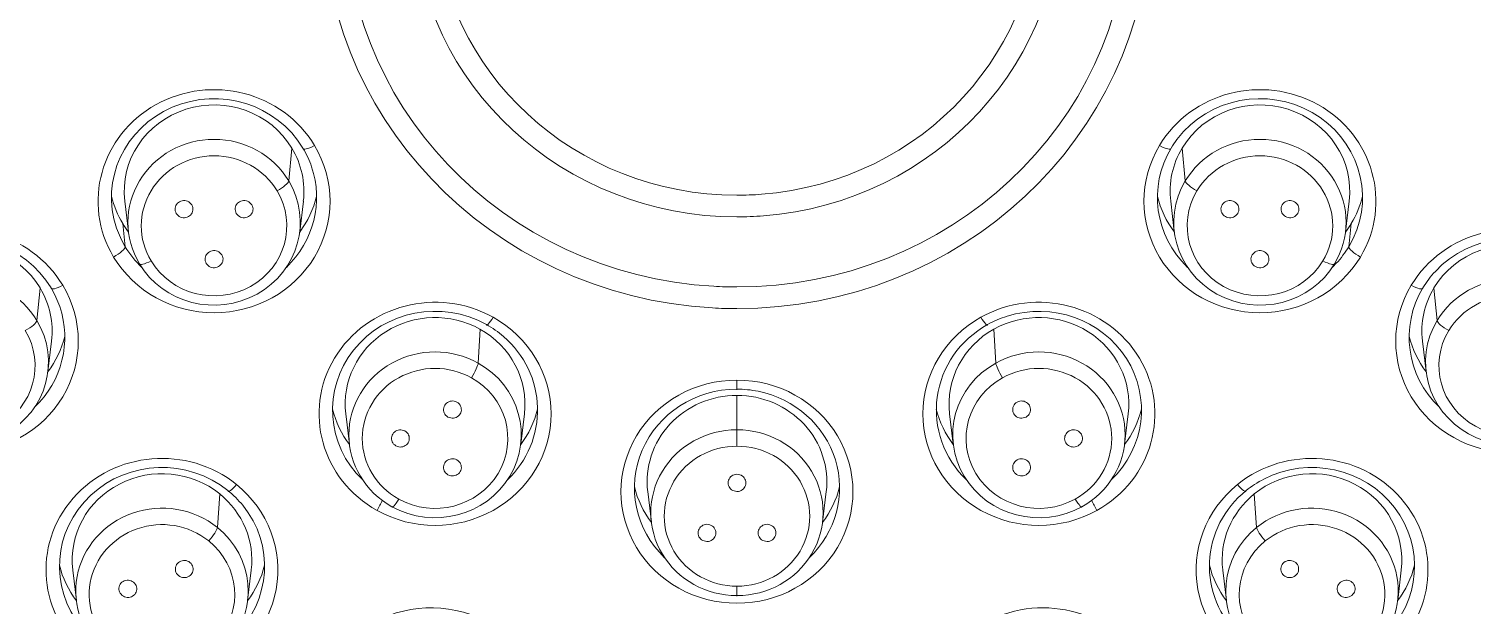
# Model space of a CAD drawing. Extents: x 6534 to 7663, y 0 to 827.
# Drawn here: x 7087.56 to 7119.83, y 518.62 to 531.49 of the extents above; entities that cross this region are included whole.
import ezdxf

# ---------------------------------------------------------------- set-up
doc = ezdxf.new("R2010")
doc.units = 0
doc.header["$LTSCALE"] = 30
doc.header["$MEASUREMENT"] = 0
doc.layers.add('1', color=7, linetype='CONTINUOUS')

msp = doc.modelspace()

# ---------------------------------------------------------------- linework, layer by layer
at = {"layer": '1', "color": 7, "linetype": 'Continuous', "lineweight": 13}
for p, q in [((7093.443, 528.828), (7093.372, 528.099)), ((7113.346, 528.828), (7113.417, 528.099)), ((7089.717, 526.625), (7089.66, 527.145)), ((7117.072, 526.625), (7117.129, 527.145)), ((7087.814, 525.703), (7087.743, 524.974)), ((7118.975, 525.703), (7119.046, 524.974)), ((7097.649, 524.784), (7097.608, 524.026)), ((7109.14, 524.784), (7109.181, 524.026)), ((7103.394, 523.428), (7103.394, 523.646)), ((7103.394, 523.304), (7103.394, 522.535)), ((7103.394, 522.535), (7103.394, 522.167)), ((7091.83, 521.101), (7091.778, 520.351)), ((7114.959, 521.101), (7115.011, 520.351)), ((7103.394, 518.82), (7103.394, 519.038))]:
    msp.add_line(p, q, dxfattribs=at)
at = {"layer": '1', "color": 7, "linetype": 'Continuous', "lineweight": 18}
for p, q in [((7089.707, 527.642), (7089.788, 526.961)), ((7093.618, 526.961), (7093.699, 527.642)), ((7113.09, 527.642), (7113.171, 526.961)), ((7117.001, 526.961), (7117.082, 527.642)), ((7087.989, 523.836), (7088.07, 524.517)), ((7118.719, 524.517), (7118.8, 523.836)), ((7094.648, 522.891), (7094.73, 522.21)), ((7098.559, 522.21), (7098.64, 522.891)), ((7108.148, 522.891), (7108.23, 522.21)), ((7112.059, 522.21), (7112.14, 522.891)), ((7101.398, 521.152), (7101.48, 520.471)), ((7105.309, 520.471), (7105.39, 521.152)), ((7088.543, 519.401), (7088.624, 518.72)), ((7092.453, 518.72), (7092.535, 519.401)), ((7114.254, 519.401), (7114.336, 518.72)), ((7118.165, 518.72), (7118.246, 519.401))]:
    msp.add_line(p, q, dxfattribs=at)
for centre, major_axis, start_param, end_param in [((7103.394, 533.307), (-60.5, 0), 4.72417, 7.004197), ((7103.394, 533.307), (-60.5, 0), 2.420581, 4.712389), ((7103.394, 533.445), (60, 0), 4.72417, 7.853982), ((7103.394, 533.445), (-59.925, 0), 4.712389, 7.853982), ((7103.394, 533.445), (60, 0), 1.582577, 4.712389), ((7103.394, 533.445), (-59.925, 0), 1.570796, 4.712389), ((7091.703, 527.728), (2.293, 0), 0.523599, 3.45734), ((7115.086, 527.728), (2.293, 0), 5.759587, 8.693327), ((7091.703, 527.862), (-2.009, 0), 3.665191, 6.397445), ((7115.086, 527.862), (-2.009, 0), 3.027333, 5.759587), ((7091.703, 527.172), (-1.927, 0), 3.665191, 6.806784), ((7115.086, 527.728), (2.293, 0), 2.410142, 2.617994), ((7115.086, 527.172), (-1.927, 0), 2.617994, 5.759587), ((7091.703, 527.862), (-2.009, 0), 3.027301, 3.665191), ((7091.703, 527.728), (2.293, 0), 0.315747, 0.523599), ((7115.086, 527.728), (2.293, 0), 2.617994, 3.92988), ((7115.086, 527.862), (-2.009, 0), 5.759587, 6.397477), ((7091.703, 527.728), (2.293, 0), 5.494883, 6.598932), ((7091.703, 527.172), (-1.927, 0), 0.523599, 3.665191), ((7115.086, 527.172), (-1.927, 0), 5.759587, 8.901179), ((7091.703, 528.279), (2.359, 0), 3.377834, 3.665191), ((7091.703, 528.279), (2.359, 0), 5.658876, 6.046863), ((7115.086, 528.279), (2.359, 0), 3.377867, 3.765902), ((7115.086, 528.279), (2.359, 0), 5.759587, 6.046944), ((7086.074, 524.603), (2.293, 0), 0.523599, 3.45734), ((7091.703, 527.728), (2.293, 0), 3.45734, 3.665191), ((7091.703, 528.279), (2.359, 0), 3.665191, 3.765919), ((7115.086, 528.279), (2.359, 0), 5.658859, 5.759587), ((7120.715, 524.603), (2.293, 0), 5.759587, 8.693327), ((7086.074, 524.738), (-2.009, 0), 3.665191, 6.397445), ((7091.703, 527.728), (2.293, 0), 3.665191, 3.929916), ((7115.086, 527.728), (2.293, 0), 5.551735, 5.759587), ((7120.715, 524.738), (-2.009, 0), 3.027333, 5.759587), ((7086.074, 524.048), (-1.927, 0), 3.665191, 6.806784), ((7115.086, 527.728), (2.293, 0), 5.494893, 5.551735), ((7120.715, 524.603), (2.293, 0), 2.410142, 2.617994), ((7086.074, 524.738), (-2.009, 0), 3.027301, 3.665191), ((7086.074, 524.603), (2.293, 0), 0.315747, 0.523599), ((7120.715, 524.603), (2.293, 0), 2.617994, 3.929834), ((7120.715, 524.738), (-2.009, 0), 5.759587, 6.397477), ((7120.715, 524.048), (-1.927, 0), 2.617994, 5.759587), ((7096.644, 522.977), (2.293, 0), 1.047198, 3.929781), ((7110.144, 522.977), (2.293, 0), 5.49489, 8.169729), ((7086.074, 524.603), (2.293, 0), 5.494883, 6.598932), ((7096.644, 523.111), (-2.009, 0), 4.18879, 6.397428), ((7110.144, 522.977), (2.293, 0), 1.886543, 2.094395), ((7110.144, 523.111), (-2.009, 0), 3.02735, 5.235988), ((7086.074, 524.048), (-1.927, 0), 0.523599, 3.665191), ((7096.644, 523.111), (-2.009, 0), 3.027285, 4.18879), ((7096.644, 522.977), (2.293, 0), 0.839346, 1.047198), ((7110.144, 522.977), (2.293, 0), 2.094395, 3.929771), ((7110.144, 523.111), (-2.009, 0), 5.235988, 6.397493), ((7120.715, 524.048), (-1.927, 0), 5.759587, 8.901179), ((7086.074, 525.154), (2.359, 0), 5.658876, 6.046863), ((7096.644, 522.421), (-1.927, 0), 4.18879, 7.330383), ((7096.644, 522.977), (2.293, 0), 5.494947, 7.122531), ((7110.144, 522.421), (-1.927, 0), 2.094395, 5.235988), ((7120.715, 525.154), (2.359, 0), 3.377867, 3.765902), ((7096.644, 522.421), (-1.927, 0), 1.047198, 4.18879), ((7110.144, 522.421), (-1.927, 0), 5.235988, 8.37758), ((7103.394, 521.238), (2.293, 0), 1.570796, 3.929845), ((7103.394, 521.238), (2.293, 0), 1.362944, 1.570796), ((7103.394, 521.238), (2.293, 0), 5.494918, 7.64613), ((7103.394, 521.372), (-2.009, 0), 4.712389, 6.397461), ((7103.394, 521.372), (-2.009, 0), 3.027317, 4.712389), ((7096.644, 523.528), (2.359, 0), 3.377867, 3.765853), ((7096.644, 523.528), (2.359, 0), 5.658908, 6.046895), ((7110.144, 523.528), (2.359, 0), 3.377883, 3.76587), ((7110.144, 523.528), (2.359, 0), 5.658924, 6.046911), ((7103.394, 520.682), (-1.927, 0), 4.712389, 7.853982), ((7103.394, 520.682), (-1.927, 0), 1.570796, 4.712389), ((7090.539, 519.487), (2.293, 0), 0.872665, 3.806405), ((7116.25, 519.487), (2.293, 0), 5.495003, 8.344261), ((7090.539, 519.622), (-2.009, 0), 4.014257, 6.39745), ((7116.25, 519.622), (-2.009, 0), 3.027328, 5.410521), ((7090.539, 519.487), (2.293, 0), 0.664813, 0.872665), ((7103.394, 521.789), (2.359, 0), 3.37785, 3.765886), ((7103.394, 521.789), (2.359, 0), 5.658892, 6.046928), ((7116.25, 519.487), (2.293, 0), 2.268928, 3.929792), ((7116.25, 519.487), (2.293, 0), 2.061076, 2.268928), ((7090.539, 518.932), (-1.927, 0), 4.014257, 7.15585), ((7090.539, 519.622), (-2.009, 0), 3.027257, 4.014257), ((7090.539, 519.487), (2.293, 0), 5.494879, 6.947998), ((7116.25, 519.622), (-2.009, 0), 5.410521, 6.397521), ((7116.25, 518.932), (-1.927, 0), 2.268928, 5.410521), ((7090.539, 518.932), (-1.927, 0), 0.872665, 4.014257), ((7116.25, 518.932), (-1.927, 0), 5.410521, 8.552113), ((7090.539, 520.039), (2.359, 0), 3.377839, 3.765875), ((7090.539, 520.039), (2.359, 0), 5.658881, 6.046868), ((7116.25, 520.039), (2.359, 0), 3.37791, 3.765897), ((7116.25, 520.039), (2.359, 0), 5.658903, 6.046939)]:
    msp.add_ellipse(centre, major_axis=major_axis, ratio=0.961466, start_param=start_param, end_param=end_param, dxfattribs=at)
at = {"layer": '1', "color": 7, "linetype": 'Continuous', "lineweight": 13}
for centre, major_axis, ratio, start_param, end_param in [((7103.394, 533.307), (59.425, 0), 0.961466, 1.570796, 4.70194), ((7103.394, 533.307), (-59.425, 0), 0.961466, 1.570796, 4.70194), ((7103.394, 533.307), (57.948, 0), 0.961466, 1.579187, 4.712389), ((7103.394, 533.307), (-57.948, 0), 0.961466, 1.579187, 4.712389), ((7103.394, 533.352), (57.403, 0), 0.961466, 1.579486, 4.712389), ((7103.394, 533.352), (57.403, 0), 0.961466, 4.721079, 7.853982), ((7103.394, 534.132), (9.246, 0), 0.961466, 1.570796, 4.652974), ((7103.394, 534.132), (9.246, 0), 0.961466, 4.712389, 7.794567), ((7103.394, 534.149), (8.761, 0), 0.961466, 1.570796, 4.652974), ((7103.394, 534.149), (8.761, 0), 0.961466, 4.712389, 7.794567), ((7103.394, 534.253), (-7.239, 0), 0.961466, 4.79411, 7.853982), ((7103.394, 534.253), (-7.239, 0), 0.961466, 1.652517, 4.712389), ((7103.394, 534.27), (-6.754, 0), 0.961466, 4.79411, 7.853982), ((7103.394, 534.27), (-6.754, 0), 0.961466, 1.652517, 4.712389), ((7091.703, 527.642), (2.593, 0), 0.961466, 0.523599, 3.665191), ((7115.086, 527.642), (2.593, 0), 0.961466, 5.759587, 8.901179), ((7091.703, 527.642), (2.593, 0), 0.961466, 3.665191, 6.806784), ((7091.703, 527.093), (-1.627, 0), 0.961466, 3.665191, 6.806784), ((7093.949, 528.971), (0.257, 0.154), 0.238091, 2.966987, 4.57038), ((7115.086, 527.642), (2.593, 0), 0.961466, 2.617994, 5.759587), ((7112.84, 528.971), (-0.257, 0.154), 0.238091, 1.712805, 3.316199), ((7115.086, 527.093), (-1.627, 0), 0.961466, 2.617994, 5.759587), ((7093.113, 527.957), (0.257, 0.154), 0.238091, 4.57038, 6.108579), ((7113.676, 527.957), (-0.257, 0.154), 0.238091, 0.174606, 1.712805), ((7091.703, 527.093), (-1.627, 0), 0.961466, 0.523599, 3.665191), ((7103.394, 534.27), (-6.754, 0), 0.961466, 1.570796, 1.652517), ((7115.086, 527.093), (-1.627, 0), 0.961466, 5.759587, 8.901179), ((7086.074, 524.518), (2.593, 0), 0.961466, 0.523599, 3.665191), ((7103.394, 534.253), (-7.239, 0), 0.961466, 1.570796, 1.652517), ((7120.715, 524.518), (2.593, 0), 0.961466, 5.759587, 8.901179), ((7089.457, 526.478), (-0.257, -0.154), 0.238091, 1.428788, 3.032181), ((7117.332, 526.478), (0.257, -0.154), 0.238091, 3.251004, 4.854398), ((7090.294, 526.393), (-0.257, -0.154), 0.238091, 6.173774, 7.711973), ((7116.495, 526.393), (0.257, -0.154), 0.238091, 4.854398, 6.392597), ((7086.074, 524.518), (2.593, 0), 0.961466, 3.665191, 6.806784), ((7088.32, 525.847), (-0.257, -0.154), 0.238091, 6.108579, 7.711973), ((7096.644, 522.891), (2.593, 0), 0.961466, 1.047198, 4.18879), ((7103.394, 534.149), (8.761, 0), 0.961466, 4.652974, 4.712389), ((7110.144, 522.891), (2.593, 0), 0.961466, 5.235988, 8.37758), ((7120.715, 524.518), (2.593, 0), 0.961466, 2.617994, 5.759587), ((7118.469, 525.847), (0.257, -0.154), 0.238091, 4.854398, 6.457791), ((7120.715, 523.968), (-1.627, 0), 0.961466, 2.617994, 5.759587), ((7096.644, 522.891), (2.593, 0), 0.961466, 4.18879, 7.330383), ((7097.941, 525.133), (-0.146, -0.262), 0.137462, 6.007838, 7.611232), ((7103.394, 534.132), (9.246, 0), 0.961466, 4.652974, 4.712389), ((7110.144, 522.891), (2.593, 0), 0.961466, 2.094395, 5.235988), ((7108.848, 525.133), (-0.146, 0.262), 0.137462, 1.813546, 3.41694), ((7086.074, 523.968), (-1.627, 0), 0.961466, 0.523599, 3.665191), ((7087.483, 524.833), (0.257, 0.154), 0.238091, 4.57038, 6.108579), ((7120.715, 523.968), (-1.627, 0), 0.961466, 5.759587, 8.901179), ((7119.306, 524.833), (-0.257, 0.154), 0.238091, 0.174606, 1.712805), ((7096.644, 522.342), (-1.627, 0), 0.961466, 4.18879, 7.330383), ((7097.458, 523.779), (0.146, 0.262), 0.137462, 4.469639, 6.007838), ((7109.331, 523.779), (-0.146, 0.262), 0.137462, 0.275347, 1.813546), ((7096.644, 522.342), (-1.627, 0), 0.961466, 1.047198, 4.18879), ((7110.144, 522.342), (-1.627, 0), 0.961466, 5.235988, 8.37758), ((7110.144, 522.342), (-1.627, 0), 0.961466, 2.094395, 5.235988), ((7103.394, 521.152), (2.593, 0), 0.961466, 1.570796, 4.712389), ((7103.394, 521.152), (2.593, 0), 0.961466, 4.712389, 7.853982), ((7090.539, 519.402), (2.593, 0), 0.961466, 0.872665, 4.014257), ((7103.394, 520.603), (-1.627, 0), 0.961466, 4.712389, 7.853982), ((7103.394, 520.603), (-1.627, 0), 0.961466, 1.570796, 4.712389), ((7116.25, 519.402), (2.593, 0), 0.961466, 5.410521, 8.552113), ((7090.539, 519.402), (2.593, 0), 0.961466, 4.014257, 7.15585), ((7092.206, 521.394), (0.188, 0.233), 0.176718, 2.893357, 4.49675), ((7116.25, 519.402), (2.593, 0), 0.961466, 2.268928, 5.410521), ((7114.583, 521.394), (0.188, -0.233), 0.176718, 4.928028, 6.531421), ((7095.348, 520.815), (0.146, 0.262), 0.137462, 4.469639, 5.357445), ((7095.831, 521.069), (-0.146, -0.262), 0.137462, 6.073032, 7.611232), ((7110.958, 521.069), (0.146, -0.262), 0.137462, 4.955139, 6.493338), ((7111.441, 520.815), (0.146, -0.262), 0.137462, 4.067333, 4.955139), ((7090.539, 518.852), (-1.627, 0), 0.961466, 4.014257, 7.15585), ((7116.25, 518.852), (-1.627, 0), 0.961466, 2.268928, 5.410521), ((7091.585, 520.133), (0.188, 0.233), 0.176718, 4.49675, 6.034949), ((7115.204, 520.133), (-0.188, 0.233), 0.176718, 0.248236, 1.786435), ((7090.539, 518.852), (-1.627, 0), 0.961466, 0.872665, 4.014257), ((7116.25, 518.852), (-1.627, 0), 0.961466, 5.410521, 8.552113), ((7096.554, 516.063), (2.593, 0), 0.961466, 1.22173, 4.363323), ((7110.235, 516.063), (2.593, 0), 0.961466, 5.061455, 8.203047)]:
    msp.add_ellipse(centre, major_axis=major_axis, ratio=ratio, start_param=start_param, end_param=end_param, dxfattribs=at)
at = {"layer": '1', "color": 7, "linetype": 'Continuous', "lineweight": 18}
for points in [[(7091.205, 527.561), (7091.179, 527.599), (7091.119, 527.653), (7090.986, 527.665), (7090.876, 527.605), (7090.819, 527.488), (7090.837, 527.411), (7090.859, 527.369)], [(7092.547, 527.561), (7092.521, 527.599), (7092.461, 527.653), (7092.328, 527.665), (7092.218, 527.605), (7092.162, 527.488), (7092.18, 527.411), (7092.201, 527.369)], [(7114.588, 527.369), (7114.609, 527.41), (7114.627, 527.487), (7114.572, 527.603), (7114.463, 527.665), (7114.329, 527.653), (7114.268, 527.6), (7114.241, 527.561)], [(7115.93, 527.369), (7115.951, 527.41), (7115.969, 527.487), (7115.914, 527.603), (7115.805, 527.665), (7115.671, 527.653), (7115.611, 527.6), (7115.584, 527.561)], [(7090.859, 527.369), (7090.885, 527.331), (7090.945, 527.277), (7091.078, 527.265), (7091.188, 527.325), (7091.244, 527.442), (7091.226, 527.52), (7091.205, 527.561)], [(7092.201, 527.369), (7092.228, 527.331), (7092.288, 527.277), (7092.42, 527.265), (7092.53, 527.325), (7092.587, 527.442), (7092.569, 527.52), (7092.547, 527.561)], [(7114.241, 527.561), (7114.22, 527.52), (7114.202, 527.443), (7114.258, 527.327), (7114.367, 527.265), (7114.5, 527.277), (7114.561, 527.33), (7114.588, 527.369)], [(7115.584, 527.561), (7115.563, 527.52), (7115.545, 527.443), (7115.6, 527.327), (7115.709, 527.265), (7115.843, 527.277), (7115.903, 527.33), (7115.93, 527.369)], [(7091.876, 526.444), (7091.85, 526.482), (7091.79, 526.535), (7091.657, 526.547), (7091.547, 526.487), (7091.491, 526.37), (7091.509, 526.293), (7091.53, 526.251)], [(7091.53, 526.251), (7091.556, 526.213), (7091.616, 526.16), (7091.749, 526.147), (7091.859, 526.208), (7091.916, 526.325), (7091.898, 526.402), (7091.876, 526.444)], [(7114.913, 526.444), (7114.891, 526.402), (7114.873, 526.326), (7114.929, 526.209), (7115.038, 526.148), (7115.172, 526.159), (7115.232, 526.213), (7115.259, 526.251)], [(7115.259, 526.251), (7115.28, 526.292), (7115.298, 526.369), (7115.243, 526.486), (7115.134, 526.547), (7115, 526.536), (7114.939, 526.482), (7114.913, 526.444)], [(7097.132, 523.153), (7097.089, 523.174), (7097.009, 523.191), (7096.888, 523.138), (7096.824, 523.033), (7096.836, 522.904), (7096.892, 522.846), (7096.932, 522.82)], [(7096.932, 522.82), (7096.975, 522.8), (7097.055, 522.783), (7097.176, 522.836), (7097.24, 522.941), (7097.228, 523.069), (7097.172, 523.128), (7097.132, 523.153)], [(7109.657, 523.153), (7109.617, 523.128), (7109.562, 523.07), (7109.549, 522.943), (7109.612, 522.837), (7109.733, 522.783), (7109.814, 522.8), (7109.857, 522.82)], [(7109.857, 522.82), (7109.897, 522.846), (7109.952, 522.904), (7109.965, 523.031), (7109.902, 523.137), (7109.781, 523.191), (7109.7, 523.174), (7109.657, 523.153)], [(7095.969, 522.508), (7095.927, 522.528), (7095.847, 522.546), (7095.725, 522.493), (7095.662, 522.388), (7095.674, 522.259), (7095.729, 522.201), (7095.769, 522.175)], [(7095.769, 522.175), (7095.812, 522.155), (7095.892, 522.137), (7096.013, 522.191), (7096.077, 522.295), (7096.065, 522.424), (7096.01, 522.482), (7095.969, 522.508)], [(7110.819, 522.508), (7110.78, 522.483), (7110.724, 522.425), (7110.711, 522.297), (7110.774, 522.192), (7110.896, 522.137), (7110.976, 522.155), (7111.019, 522.175)], [(7111.019, 522.175), (7111.059, 522.201), (7111.115, 522.258), (7111.127, 522.386), (7111.065, 522.491), (7110.943, 522.546), (7110.863, 522.529), (7110.819, 522.508)], [(7097.132, 521.863), (7097.089, 521.883), (7097.009, 521.9), (7096.888, 521.847), (7096.824, 521.742), (7096.836, 521.614), (7096.892, 521.556), (7096.932, 521.53)], [(7096.932, 521.53), (7096.975, 521.509), (7097.055, 521.492), (7097.176, 521.545), (7097.24, 521.65), (7097.228, 521.779), (7097.172, 521.837), (7097.132, 521.863)], [(7109.657, 521.863), (7109.617, 521.837), (7109.562, 521.78), (7109.549, 521.652), (7109.612, 521.546), (7109.733, 521.492), (7109.814, 521.509), (7109.857, 521.53)], [(7109.857, 521.53), (7109.897, 521.555), (7109.952, 521.613), (7109.965, 521.741), (7109.902, 521.846), (7109.781, 521.901), (7109.7, 521.883), (7109.657, 521.863)], [(7103.394, 521.54), (7103.347, 521.537), (7103.269, 521.514), (7103.191, 521.409), (7103.191, 521.288), (7103.268, 521.182), (7103.346, 521.159), (7103.394, 521.155)], [(7103.394, 521.155), (7103.442, 521.158), (7103.52, 521.182), (7103.598, 521.286), (7103.598, 521.408), (7103.521, 521.513), (7103.443, 521.537), (7103.394, 521.54)], [(7102.723, 520.422), (7102.676, 520.419), (7102.598, 520.396), (7102.52, 520.292), (7102.519, 520.17), (7102.597, 520.065), (7102.675, 520.041), (7102.723, 520.038)], [(7102.723, 520.038), (7102.771, 520.041), (7102.849, 520.064), (7102.927, 520.168), (7102.927, 520.29), (7102.85, 520.396), (7102.771, 520.419), (7102.723, 520.422)], [(7104.066, 520.422), (7104.018, 520.419), (7103.94, 520.396), (7103.862, 520.292), (7103.862, 520.17), (7103.939, 520.065), (7104.017, 520.041), (7104.066, 520.038)], [(7104.066, 520.038), (7104.113, 520.041), (7104.191, 520.064), (7104.269, 520.168), (7104.269, 520.29), (7104.192, 520.396), (7104.114, 520.419), (7104.066, 520.422)], [(7091.165, 519.57), (7091.127, 519.597), (7091.052, 519.628), (7090.922, 519.595), (7090.841, 519.503), (7090.829, 519.374), (7090.874, 519.308), (7090.908, 519.275)], [(7090.908, 519.275), (7090.947, 519.248), (7091.022, 519.218), (7091.151, 519.25), (7091.233, 519.343), (7091.245, 519.471), (7091.2, 519.538), (7091.165, 519.57)], [(7115.623, 519.57), (7115.589, 519.538), (7115.545, 519.472), (7115.555, 519.344), (7115.636, 519.251), (7115.766, 519.218), (7115.842, 519.248), (7115.881, 519.275)], [(7115.881, 519.275), (7115.915, 519.307), (7115.959, 519.373), (7115.949, 519.501), (7115.868, 519.595), (7115.738, 519.628), (7115.662, 519.597), (7115.623, 519.57)], [(7089.904, 519.129), (7089.866, 519.156), (7089.79, 519.186), (7089.661, 519.154), (7089.579, 519.061), (7089.568, 518.933), (7089.612, 518.866), (7089.647, 518.834)], [(7089.647, 518.834), (7089.685, 518.807), (7089.761, 518.776), (7089.89, 518.809), (7089.972, 518.901), (7089.983, 519.03), (7089.939, 519.096), (7089.904, 519.129)], [(7116.885, 519.129), (7116.85, 519.097), (7116.806, 519.031), (7116.817, 518.903), (7116.897, 518.809), (7117.027, 518.776), (7117.103, 518.807), (7117.142, 518.834)], [(7117.142, 518.834), (7117.177, 518.866), (7117.221, 518.932), (7117.21, 519.06), (7117.13, 519.153), (7117, 519.186), (7116.924, 519.156), (7116.885, 519.129)]]:
    msp.add_open_spline(points, degree=3, dxfattribs=at)

doc.saveas('drawing.dxf')
